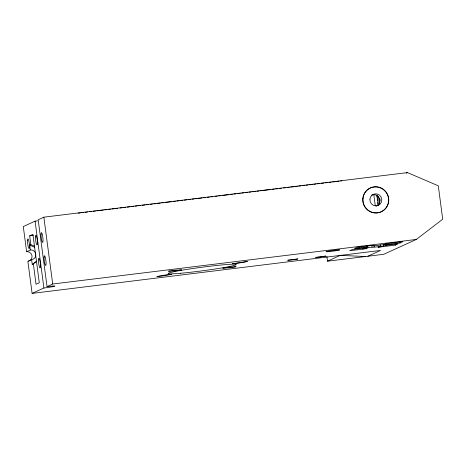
<?xml version="1.0" encoding="UTF-8"?>
<svg xmlns="http://www.w3.org/2000/svg" width="466" height="466" viewBox="0 0 466 466"><rect width="100%" height="100%" fill="white"/><g stroke="black" fill="none" stroke-linecap="round" stroke-linejoin="round"><path stroke-width="0.7" d="M35.806 254.832A4.887 4.811 65.5 0 1 32.265 259.527L31.612 259.609L32.253 264.49L36.622 261.146M32.253 264.49L36.651 261.473M326.87 256.347L327.505 261.187L383.774 254.29L416.295 239.454L442.7 219.236L438.302 185.812L407.494 172.601L43.851 217.173L38.165 219.766L47.037 286.607L49.332 286.345A9.547 0.501 -7.5 0 1 54.772 286.171A9.547 0.501 -7.5 0 1 46.367 287.697L43.897 288.017L32.096 293.399L27.878 261.31L31.612 259.609M37.565 220.843A9.547 0.495 -7.5 0 1 35.101 221.158L23.3 226.546L26.614 251.71L27.209 251.634A4.887 4.811 65.5 0 1 28.531 261.228M34.647 246.258L30.826 244.615L29.673 235.854L32.917 234.375L39.29 282.786L36.045 284.266L33.371 263.983M26.614 251.71L30.348 250.009L29.702 245.128L30.826 244.615M47.037 286.607L52.71 284.015L416.295 239.454M406.189 173.201L407.494 172.601M327.505 261.187L340.232 255.38L365.594 256.521M384.689 244.062L384.881 245.5L386.961 244.551L400.026 242.961L402.88 241.662L386.139 243.712L384.252 244.574L371.495 246.135L373.382 245.273L357.317 247.242L354.48 248.541L366.911 247.009L366.725 245.57M366.911 247.009L364.831 247.959L352.43 249.473L349.686 250.725L366.2 248.704L367.062 248.308L362.507 248.867L367.907 247.784L383.716 246.182L383.53 244.749M384.881 245.5L398.011 243.881L395.36 245.128L378.048 247.248L383.716 246.182M367.825 256.248L380.553 250.44L32.096 293.399M30.348 250.009L30.942 249.933A4.887 4.811 65.5 0 1 35.632 253.568M78.148 213.166L80.309 212.904M81.748 212.729L83.915 212.461M85.354 212.286L87.515 212.018M89.676 211.756L91.843 211.488M93.282 211.314L95.443 211.046M96.887 210.871L103.376 210.079M104.815 209.898L106.976 209.636M108.421 209.455L110.582 209.193M112.026 209.018L114.187 208.751M115.626 208.576L117.793 208.308M119.954 208.046L122.115 207.778M123.56 207.603L125.721 207.335M127.16 207.16L130.043 206.805M131.488 206.63L133.649 206.368M135.093 206.188L137.254 205.925M138.693 205.745L140.86 205.483M142.299 205.308L145.182 204.953M146.627 204.778L148.788 204.51M150.227 204.335L152.394 204.067M153.832 203.892L155.994 203.625M157.438 203.45L160.321 203.094M161.76 202.92L163.921 202.658M165.366 202.477L171.855 201.685M173.294 201.504L175.455 201.242M176.899 201.067L179.06 200.799M180.505 200.625L182.666 200.357M184.105 200.182L186.988 199.827M188.433 199.652L190.594 199.384M192.039 199.209L194.2 198.947M195.638 198.766L202.127 197.974M203.572 197.794L205.733 197.532M207.172 197.357L209.339 197.089M210.778 196.914L212.939 196.646M215.106 196.384L217.267 196.116M218.705 195.941L220.872 195.673M222.311 195.499L228.8 194.706M230.239 194.526L232.406 194.264M233.845 194.083L236.006 193.821M237.45 193.646L240.334 193.291M241.772 193.116L243.934 192.848M245.378 192.674L247.539 192.406M248.984 192.231L251.145 191.963M252.584 191.788L255.467 191.433M256.912 191.258L259.073 190.996M260.517 190.815L270.606 189.58M272.051 189.406L274.212 189.138M275.651 188.963L277.818 188.695M279.256 188.52L281.417 188.252M283.584 187.99L285.745 187.722M287.184 187.548L289.351 187.28M290.79 187.105L297.279 186.313M298.718 186.132L300.885 185.87M302.323 185.689L304.484 185.427M305.929 185.252L308.09 184.985M309.535 184.81L312.418 184.454M313.857 184.28L316.018 184.012M317.463 183.837L319.624 183.569M321.062 183.394L323.946 183.039M325.39 182.864L327.551 182.602M328.996 182.422L331.157 182.159M332.596 181.979L339.085 181.187M340.53 181.012L341.968 180.831M29.673 235.854L33.232 235.417M29.702 245.128L34.804 247.312M400.172 241.371L400.364 242.809M399.834 241.528L400.026 242.961M395.174 243.689L395.36 245.128M386.693 243.153L386.879 244.586M379.767 198.3L380.052 200.462M385.732 243.59L385.918 245.029M378.444 196.623L379.388 203.811M377 195.149L378.322 205.209M376.744 195.26L377.029 197.421M377.215 198.854L377.408 200.293M377.693 202.448L377.973 204.609M383.273 244.86L383.466 246.298M373.784 194.473L375.299 205.972M380.413 244.79L380.6 246.229M374.064 245.57L374.25 247.003M367.622 245.629L367.907 247.784M366.643 245.605L366.835 247.044M361.202 246.025L361.389 247.463M359.076 246.514L359.269 247.953M43.851 217.173L52.71 284.015M35.096 221.164L43.897 288.017M388.324 197.392A13.1 12.897 65.5 0 0 385.737 191.846L383.291 189.464A13.1 12.897 65.5 0 0 362.816 198.382A13.1 12.897 65.5 0 0 380.908 211.937L383.792 210.195A13.1 12.897 65.5 0 0 388.446 198.062M371.571 195.143A6.052 5.959 65.5 0 1 379.458 198.312A6.052 5.959 65.5 0 1 376.412 206.24M232.581 263.674L238.161 263.185L247.458 261.484L232.581 263.674M157.019 276.484L162.593 275.994L171.884 274.34L167.172 274.713L157.019 276.484M168.593 271.206L175.6 270.874L181.612 269.872L174.412 270.274L168.593 271.206M235.936 266.756L230.012 267.758L222.771 268.16L228.981 267.14L235.936 266.756M287.813 260.22L293.33 259.807L297.879 258.915L287.813 260.22M315.715 257.372L319.903 257.133L325.781 256.067L315.715 257.372M180.68 273.245A34.303 1.794 -7.5 0 0 235.784 264.904A34.303 1.794 -7.5 0 0 190.204 268.899A34.303 1.794 -7.5 0 0 180.68 273.245M27.523 240.538A4.887 0.821 83 0 0 28.939 248.477A4.887 0.821 83 0 0 29.119 242.11A4.887 0.821 83 0 0 27.523 240.538M35.439 236.926A4.887 0.821 83 0 0 36.855 244.866A4.887 0.821 83 0 0 37.035 238.499A4.887 0.821 83 0 0 35.439 236.926M38.474 259.981A4.887 0.821 83 0 0 39.89 267.921A4.887 0.821 83 0 0 40.07 261.554A4.887 0.821 83 0 0 38.474 259.981M41.043 234.375A4.887 0.821 83 0 0 42.458 242.314A4.887 0.821 83 0 0 42.639 235.942A4.887 0.821 83 0 0 41.043 234.375M44.078 257.424A4.887 0.821 83 0 0 45.493 265.364A4.887 0.821 83 0 0 45.674 258.997A4.887 0.821 83 0 0 44.078 257.424M328.507 251.652A6.984 0.367 -7.5 0 0 339.697 249.957A6.984 0.367 -7.5 0 0 330.359 250.778A6.984 0.367 -7.5 0 0 328.507 251.652M369.917 199.128A6.052 5.959 65.5 0 0 378.281 205.39A6.052 5.959 65.5 0 0 379.382 195.009A6.052 5.959 65.5 0 0 369.917 199.128M363.002 198.295A13.1 12.897 65.5 0 0 381.095 211.849A13.1 12.897 65.5 0 0 383.477 189.382A13.1 12.897 65.5 0 0 363.002 198.295"/></g></svg>
